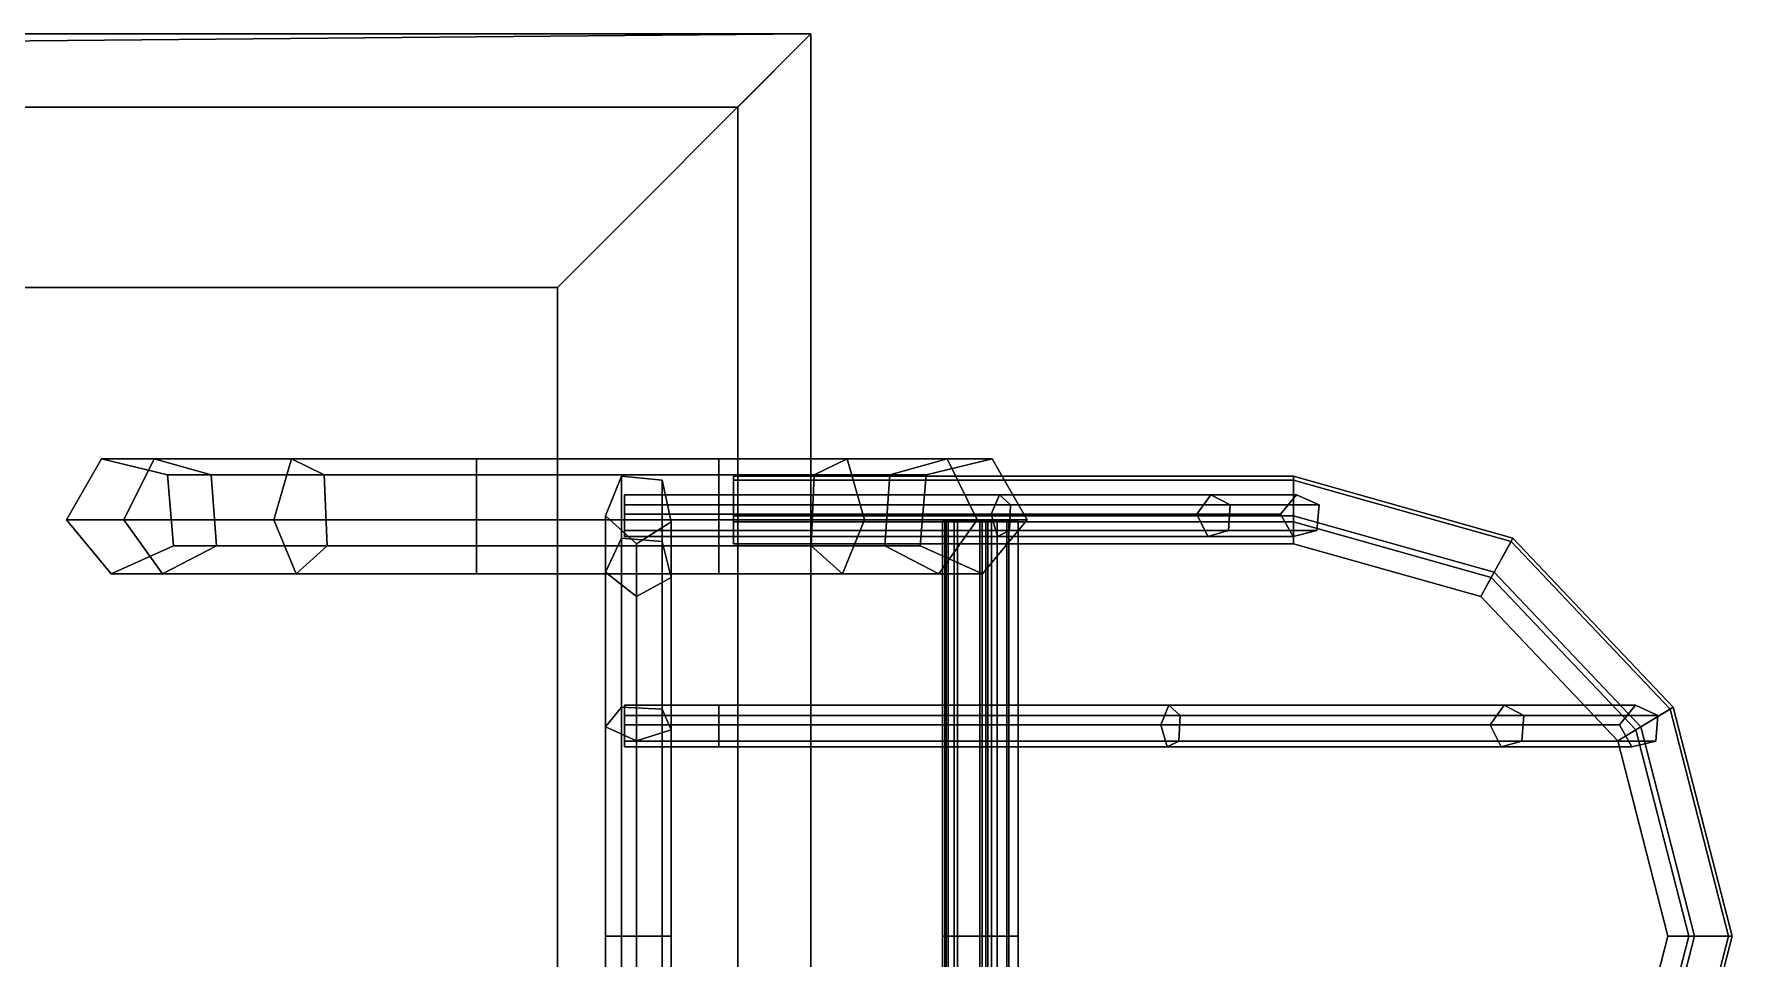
# Model space of a CAD drawing. Extents: x -9.3 to 15.5, y -7 to 5.4.
# Drawn here: x 13.627 to 15.513, y 4.055 to 5.081 of the extents above; entities that cross this region are included whole.
import ezdxf

# ---------------------------------------------------------------- set-up
doc = ezdxf.new("R2010")
doc.units = 0

msp = doc.modelspace()

# ---------------------------------------------------------------- linework, layer by layer
for points in [[(5.6088, 4.8, 5.5), (14.2088, 4.8, 5.5), (14.4902, 5.0814, 5.5), (5.4088, 5, 5.5)], [(14.4902, 5.0814, 5.5), (5.4088, 5.0814, 5.5), (5.4088, 5, 5.5)], [(5.4088, 5.0814, 5.2631), (14.4902, 5.0814, 5.2631), (14.4088, 5, 5.2631), (5.4088, 5, 5.2631)], [(14.4902, 5.0814, 5.5), (14.4902, 5.0814, 5.2631), (5.4088, 5.0814, 5.2631), (5.4088, 5.0814, 5.5)], [(14.2088, 4.8, 5.5), (14.2088, -3.8, 5.5), (14.4902, -4.0814, 5.5), (14.4902, 5.0814, 5.5)], [(14.4902, 5.0814, 5.2631), (14.4902, -4.0814, 5.2631), (14.4088, -4, 5.2631), (14.4088, 5, 5.2631)], [(14.4902, 5.0814, 5.2631), (14.4902, 5.0814, 5.5), (14.4902, -4.0814, 5.5), (14.4902, -4.0814, 5.2631)], [(5.4088, 5, 1.1), (14.4088, 5, 1.1), (14.4088, 5), (5.4088, 5)], [(14.4088, 5, 1.1), (5.4088, 5, 1.1), (5.4088, 5, 5.2631), (14.4088, 5, 5.2631)], [(14.4088, -4, 1.1), (14.4088, -4), (14.4088, 5), (14.4088, 5, 1.1)], [(14.4088, -4, 5.2631), (14.4088, -4, 1.1), (14.4088, 5, 1.1), (14.4088, 5, 5.2631)], [(14.2088, -3.8, 4.7), (14.2088, 4.8, 4.7), (5.6088, 4.8, 4.7), (5.6088, -3.8, 4.7)], [(14.2088, 4.8, 5.5), (5.6088, 4.8, 5.5), (5.6088, 4.8, 4.7), (14.2088, 4.8, 4.7)], [(14.2088, 4.8, 4.7), (14.2088, -3.8, 4.7), (14.2088, -3.8, 5.5), (14.2088, 4.8, 5.5)], [(13.7273, 4.5418, 6.5506), (13.7608, 4.6097, 6.5312), (13.7025, 4.6097, 6.3276), (13.6637, 4.5418, 6.3276)], [(13.6637, 4.5418, 6.3276), (13.7025, 4.6097, 6.3276), (13.7025, 4.6097, 4.6014), (13.6637, 4.5418, 4.6014)], [(13.7608, 4.6097, 6.5312), (13.8243, 4.5919, 6.4946), (13.7758, 4.5919, 6.3276), (13.7025, 4.6097, 6.3276)], [(13.7025, 4.6097, 6.3276), (13.7758, 4.5919, 6.3276), (13.7758, 4.5919, 4.6014), (13.7025, 4.6097, 4.6014)], [(13.8938, 4.5418, 6.712), (13.9132, 4.6097, 6.6784), (13.7608, 4.6097, 6.5312), (13.7273, 4.5418, 6.5506)], [(13.9132, 4.6097, 6.6784), (13.9498, 4.5919, 6.6149), (13.8243, 4.5919, 6.4946), (13.7608, 4.6097, 6.5312)], [(14.1187, 4.5418, 6.7685), (14.1187, 4.6097, 6.7297), (13.9132, 4.6097, 6.6784), (13.8938, 4.5418, 6.712)], [(14.1187, 4.6097, 6.7297), (14.1187, 4.5919, 6.6564), (13.9498, 4.5919, 6.6149), (13.9132, 4.6097, 6.6784)], [(14.388, 4.6097, 6.7297), (14.388, 4.5919, 6.6564), (14.1187, 4.5919, 6.6564), (14.1187, 4.6097, 6.7297)], [(14.388, 4.5418, 6.7685), (14.388, 4.6097, 6.7297), (14.1187, 4.6097, 6.7297), (14.1187, 4.5418, 6.7685)], [(14.5304, 4.6097, 6.7053), (14.4937, 4.5919, 6.6418), (14.388, 4.5919, 6.6564), (14.388, 4.6097, 6.7297)], [(14.5497, 4.5418, 6.7388), (14.5304, 4.6097, 6.7053), (14.388, 4.6097, 6.7297), (14.388, 4.5418, 6.7685)], [(14.6414, 4.6097, 6.6129), (14.5779, 4.5919, 6.5763), (14.4937, 4.5919, 6.6418), (14.5304, 4.6097, 6.7053)], [(14.6749, 4.5418, 6.6323), (14.6414, 4.6097, 6.6129), (14.5304, 4.6097, 6.7053), (14.5497, 4.5418, 6.7388)], [(14.6914, 4.6097, 6.4775), (14.6181, 4.5919, 6.4775), (14.5779, 4.5919, 6.5763), (14.6414, 4.6097, 6.6129)], [(14.6914, 4.6097, 5.4775), (14.6181, 4.5919, 5.4775), (14.6181, 4.5919, 6.4775), (14.6914, 4.6097, 6.4775)], [(14.6181, 4.5919, 3.7904), (14.6181, 4.5919, 4.633), (14.6914, 4.6097, 4.633), (14.6914, 4.6097, 3.7904)], [(14.6181, 4.5919, 4.633), (14.6181, 4.5919, 5.4756), (14.6914, 4.6097, 5.4756), (14.6914, 4.6097, 4.633)], [(14.6181, 4.5919, 0.7816), (14.6181, 4.5919, 2.9471), (14.6914, 4.6097, 2.9471), (14.6914, 4.6097, 0.7816)], [(14.6181, 4.5919, 2.9471), (14.6181, 4.5919, 3.7897), (14.6914, 4.6097, 3.7897), (14.6914, 4.6097, 2.9471)], [(14.7301, 4.5418, 6.4775), (14.6914, 4.6097, 6.4775), (14.6414, 4.6097, 6.6129), (14.6749, 4.5418, 6.6323)], [(14.7301, 4.5418, 5.4775), (14.6914, 4.6097, 5.4775), (14.6914, 4.6097, 6.4775), (14.7301, 4.5418, 6.4775)], [(14.7301, 4.5418, 4.633), (14.7301, 4.5418, 3.7904), (14.6914, 4.6097, 3.7904), (14.6914, 4.6097, 4.633)], [(14.6914, 4.6097, 4.633), (14.6914, 4.6097, 5.4756), (14.7301, 4.5418, 5.4756), (14.7301, 4.5418, 4.633)], [(14.7301, 4.5418, 2.9471), (14.7301, 4.5418, 0.7816), (14.6914, 4.6097, 0.7816), (14.6914, 4.6097, 2.9471)], [(14.6914, 4.6097, 2.9471), (14.6914, 4.6097, 3.7897), (14.7301, 4.5418, 3.7897), (14.7301, 4.5418, 2.9471)], [(13.8243, 4.5919, 6.4946), (13.83, 4.513, 6.4913), (13.7824, 4.513, 6.3276), (13.7758, 4.5919, 6.3276)], [(13.7758, 4.5919, 6.3276), (13.7824, 4.513, 6.3276), (13.7824, 4.513, 4.6014), (13.7758, 4.5919, 4.6014)], [(13.9498, 4.5919, 6.6149), (13.9531, 4.513, 6.6093), (13.83, 4.513, 6.4913), (13.8243, 4.5919, 6.4946)], [(14.1187, 4.5919, 6.6564), (14.1187, 4.513, 6.6499), (13.9531, 4.513, 6.6093), (13.9498, 4.5919, 6.6149)], [(14.388, 4.5919, 6.6564), (14.388, 4.513, 6.6499), (14.1187, 4.513, 6.6499), (14.1187, 4.5919, 6.6564)], [(14.2622, 4.5464, 5.4563), (14.2622, 4.5464, 7.06), (14.2798, 4.5902, 7.06), (14.2798, 4.5902, 5.4563)], [(14.2798, 4.5902, 7.06), (14.2622, 4.5464, 7.06), (14.2622, 4.4836, 7.2826), (14.2798, 4.5215, 7.3034)], [(14.2798, 4.5902, 5.4563), (14.2798, 4.5902, 7.06), (14.3248, 4.586, 7.06), (14.3248, 4.586, 5.4563)], [(14.3248, 4.586, 7.06), (14.2798, 4.5902, 7.06), (14.2798, 4.5215, 7.3034), (14.3248, 4.5179, 7.3014)], [(14.3248, 4.586, 5.4563), (14.3248, 4.586, 7.06), (14.335, 4.5397, 7.06), (14.335, 4.5397, 5.4563)], [(14.335, 4.5397, 7.06), (14.3248, 4.586, 7.06), (14.3248, 4.5179, 7.3014), (14.335, 4.4778, 7.2795)], [(14.4937, 4.5919, 6.6418), (14.4904, 4.513, 6.6361), (14.388, 4.513, 6.6499), (14.388, 4.5919, 6.6564)], [(14.4042, 4.5902, 4.5996), (15.0261, 4.5902, 4.5996), (15.0261, 4.586, 4.5547), (14.4042, 4.586, 4.5547)], [(14.4042, 4.5464, 4.6173), (15.0261, 4.5464, 4.6173), (15.0261, 4.5902, 4.5996), (14.4042, 4.5902, 4.5996)], [(14.4042, 4.5902, 2.9138), (15.0261, 4.5902, 2.9138), (15.0261, 4.586, 2.8688), (14.4042, 4.586, 2.8688)], [(14.4042, 4.5464, 2.9314), (15.0261, 4.5464, 2.9314), (15.0261, 4.5902, 2.9138), (14.4042, 4.5902, 2.9138)], [(14.4042, 4.586, 4.5547), (15.0261, 4.586, 4.5547), (15.0261, 4.5397, 4.5445), (14.4042, 4.5397, 4.5445)], [(14.4042, 4.586, 2.8688), (15.0261, 4.586, 2.8688), (15.0261, 4.5397, 2.8586), (14.4042, 4.5397, 2.8586)], [(14.5779, 4.5919, 6.5763), (14.5722, 4.513, 6.573), (14.4904, 4.513, 6.6361), (14.4937, 4.5919, 6.6418)], [(14.6181, 4.5919, 6.4775), (14.6115, 4.513, 6.4775), (14.5722, 4.513, 6.573), (14.5779, 4.5919, 6.5763)], [(14.6181, 4.5919, 5.4775), (14.6115, 4.513, 5.4775), (14.6115, 4.513, 6.4775), (14.6181, 4.5919, 6.4775)], [(14.6115, 4.513, 3.7904), (14.6115, 4.513, 4.633), (14.6181, 4.5919, 4.633), (14.6181, 4.5919, 3.7904)], [(14.6115, 4.513, 4.633), (14.6115, 4.513, 5.4756), (14.6181, 4.5919, 5.4756), (14.6181, 4.5919, 4.633)], [(14.6115, 4.513, 0.7816), (14.6115, 4.513, 2.9471), (14.6181, 4.5919, 2.9471), (14.6181, 4.5919, 0.7816)], [(14.6115, 4.513, 2.9471), (14.6115, 4.513, 3.7897), (14.6181, 4.5919, 3.7897), (14.6181, 4.5919, 2.9471)], [(15.0261, 4.586, 4.5547), (15.0261, 4.5902, 4.5996), (15.2695, 4.5215, 4.5996), (15.2675, 4.5179, 4.5547)], [(15.0261, 4.5902, 4.5996), (15.0261, 4.5464, 4.6173), (15.2487, 4.4836, 4.6173), (15.2695, 4.5215, 4.5996)], [(15.0261, 4.586, 2.8688), (15.0261, 4.5902, 2.9138), (15.2695, 4.5215, 2.9138), (15.2675, 4.5179, 2.8688)], [(15.0261, 4.5902, 2.9138), (15.0261, 4.5464, 2.9314), (15.2487, 4.4836, 2.9314), (15.2695, 4.5215, 2.9138)], [(15.0261, 4.5397, 4.5445), (15.0261, 4.586, 4.5547), (15.2675, 4.5179, 4.5547), (15.2456, 4.4778, 4.5445)], [(15.0261, 4.5397, 2.8586), (15.0261, 4.586, 2.8688), (15.2675, 4.5179, 2.8688), (15.2456, 4.4778, 2.8586)], [(14.388, 4.5696, 7.0677), (14.388, 4.548, 7.0499), (14.2832, 4.548, 7.0499), (14.2832, 4.5696, 7.0677)], [(14.388, 4.5584, 7.0928), (14.388, 4.5696, 7.0677), (14.2832, 4.5696, 7.0677), (14.2832, 4.5584, 7.0928)], [(14.6994, 4.5696, 6.998), (14.6904, 4.548, 6.9825), (14.388, 4.548, 7.0499), (14.388, 4.5696, 7.0677)], [(14.7119, 4.5584, 7.0197), (14.6994, 4.5696, 6.998), (14.388, 4.5696, 7.0677), (14.388, 4.5584, 7.0928)], [(14.9341, 4.5696, 6.7819), (14.9186, 4.548, 6.773), (14.6904, 4.548, 6.9825), (14.6994, 4.5696, 6.998)], [(14.9558, 4.5584, 6.7945), (14.9341, 4.5696, 6.7819), (14.6994, 4.5696, 6.998), (14.7119, 4.5584, 7.0197)], [(15.0294, 4.5696, 6.4775), (15.0115, 4.548, 6.4775), (14.9186, 4.548, 6.773), (14.9341, 4.5696, 6.7819)], [(15.0544, 4.5584, 6.4775), (15.0294, 4.5696, 6.4775), (14.9341, 4.5696, 6.7819), (14.9558, 4.5584, 6.7945)], [(15.0294, 4.5696, 5.4775), (15.0115, 4.548, 5.4775), (15.0115, 4.548, 6.4775), (15.0294, 4.5696, 6.4775)], [(15.0115, 4.548, 3.7904), (15.0115, 4.548, 4.633), (15.0294, 4.5696, 4.633), (15.0294, 4.5696, 3.7904)], [(15.0115, 4.548, 4.633), (15.0115, 4.548, 5.4756), (15.0294, 4.5696, 5.4756), (15.0294, 4.5696, 4.633)], [(15.0115, 4.548, 2.9065), (15.0115, 4.548, 3.7897), (15.0294, 4.5696, 3.7897), (15.0294, 4.5696, 2.9065)], [(15.0544, 4.5584, 5.4775), (15.0294, 4.5696, 5.4775), (15.0294, 4.5696, 6.4775), (15.0544, 4.5584, 6.4775)], [(15.0294, 4.5696, 3.7904), (15.0294, 4.5696, 4.633), (15.0544, 4.5584, 4.633), (15.0544, 4.5584, 3.7904)], [(15.0294, 4.5696, 4.633), (15.0294, 4.5696, 5.4756), (15.0544, 4.5584, 5.4756), (15.0544, 4.5584, 4.633)], [(15.0294, 4.5696, 2.9065), (15.0294, 4.5696, 3.7897), (15.0544, 4.5584, 3.7897), (15.0544, 4.5584, 2.9065)], [(14.2963, 4.5152, 5.4563), (14.2963, 4.5152, 7.06), (14.2622, 4.5464, 7.06), (14.2622, 4.5464, 5.4563)], [(14.2622, 4.5464, 7.06), (14.2963, 4.5152, 7.06), (14.2963, 4.4566, 7.2678), (14.2622, 4.4836, 7.2826)], [(14.388, 4.5299, 7.0904), (14.388, 4.5584, 7.0928), (14.2832, 4.5584, 7.0928), (14.2832, 4.5299, 7.0904)], [(14.388, 4.548, 7.0499), (14.388, 4.5234, 7.0639), (14.2832, 4.5234, 7.0639), (14.2832, 4.548, 7.0499)], [(14.7107, 4.5299, 7.0176), (14.7119, 4.5584, 7.0197), (14.388, 4.5584, 7.0928), (14.388, 4.5299, 7.0904)], [(14.6904, 4.548, 6.9825), (14.6974, 4.5234, 6.9947), (14.388, 4.5234, 7.0639), (14.388, 4.548, 7.0499)], [(14.4042, 4.5152, 4.5832), (15.0261, 4.5152, 4.5832), (15.0261, 4.5464, 4.6173), (14.4042, 4.5464, 4.6173)], [(14.4042, 4.5152, 2.8973), (15.0261, 4.5152, 2.8973), (15.0261, 4.5464, 2.9314), (14.4042, 4.5464, 2.9314)], [(14.9186, 4.548, 6.773), (14.9308, 4.5234, 6.78), (14.6974, 4.5234, 6.9947), (14.6904, 4.548, 6.9825)], [(14.9537, 4.5299, 6.7933), (14.9558, 4.5584, 6.7945), (14.7119, 4.5584, 7.0197), (14.7107, 4.5299, 7.0176)], [(15.0115, 4.548, 6.4775), (15.0255, 4.5234, 6.4775), (14.9308, 4.5234, 6.78), (14.9186, 4.548, 6.773)], [(15.052, 4.5299, 6.4775), (15.0544, 4.5584, 6.4775), (14.9558, 4.5584, 6.7945), (14.9537, 4.5299, 6.7933)], [(15.0115, 4.548, 5.4775), (15.0255, 4.5234, 5.4775), (15.0255, 4.5234, 6.4775), (15.0115, 4.548, 6.4775)], [(15.0255, 4.5234, 3.7904), (15.0255, 4.5234, 4.633), (15.0115, 4.548, 4.633), (15.0115, 4.548, 3.7904)], [(15.0255, 4.5234, 4.633), (15.0255, 4.5234, 5.4756), (15.0115, 4.548, 5.4756), (15.0115, 4.548, 4.633)], [(15.0255, 4.5234, 2.9065), (15.0255, 4.5234, 3.7897), (15.0115, 4.548, 3.7897), (15.0115, 4.548, 2.9065)], [(15.0261, 4.5464, 4.6173), (15.0261, 4.5152, 4.5832), (15.2339, 4.4566, 4.5832), (15.2487, 4.4836, 4.6173)], [(15.0261, 4.5464, 2.9314), (15.0261, 4.5152, 2.8973), (15.2339, 4.4566, 2.8973), (15.2487, 4.4836, 2.9314)], [(15.052, 4.5299, 5.4775), (15.0544, 4.5584, 5.4775), (15.0544, 4.5584, 6.4775), (15.052, 4.5299, 6.4775)], [(15.0544, 4.5584, 3.7904), (15.0544, 4.5584, 4.633), (15.052, 4.5299, 4.633), (15.052, 4.5299, 3.7904)], [(15.0544, 4.5584, 4.633), (15.0544, 4.5584, 5.4756), (15.052, 4.5299, 5.4756), (15.052, 4.5299, 4.633)], [(15.0544, 4.5584, 2.9065), (15.0544, 4.5584, 3.7897), (15.052, 4.5299, 3.7897), (15.052, 4.5299, 2.9065)], [(13.77, 4.482, 6.5259), (13.7273, 4.5418, 6.5506), (13.6637, 4.5418, 6.3276), (13.7131, 4.482, 6.3276)], [(13.7131, 4.482, 6.3276), (13.6637, 4.5418, 6.3276), (13.6637, 4.5418, 4.6014), (13.7131, 4.482, 4.6014)], [(13.9185, 4.482, 6.6692), (13.8938, 4.5418, 6.712), (13.7273, 4.5418, 6.5506), (13.77, 4.482, 6.5259)], [(14.1187, 4.482, 6.7191), (14.1187, 4.5418, 6.7685), (13.8938, 4.5418, 6.712), (13.9185, 4.482, 6.6692)], [(14.388, 4.482, 6.7191), (14.388, 4.5418, 6.7685), (14.1187, 4.5418, 6.7685), (14.1187, 4.482, 6.7191)], [(14.388, 4.5234, 7.0639), (14.388, 4.5299, 7.0904), (14.2832, 4.5299, 7.0904), (14.2832, 4.5234, 7.0639)], [(14.335, 4.5397, 5.4563), (14.335, 4.5397, 7.06), (14.2963, 4.5152, 7.06), (14.2963, 4.5152, 5.4563)], [(14.2963, 4.5152, 7.06), (14.335, 4.5397, 7.06), (14.335, 4.4778, 7.2795), (14.2963, 4.4566, 7.2678)], [(14.5251, 4.482, 6.6961), (14.5497, 4.5418, 6.7388), (14.388, 4.5418, 6.7685), (14.388, 4.482, 6.7191)], [(14.6974, 4.5234, 6.9947), (14.7107, 4.5299, 7.0176), (14.388, 4.5299, 7.0904), (14.388, 4.5234, 7.0639)], [(14.4042, 4.5397, 4.5445), (15.0261, 4.5397, 4.5445), (15.0261, 4.5152, 4.5832), (14.4042, 4.5152, 4.5832)], [(14.4042, 4.5397, 2.8586), (15.0261, 4.5397, 2.8586), (15.0261, 4.5152, 2.8973), (14.4042, 4.5152, 2.8973)], [(14.6322, 4.482, 6.6076), (14.6749, 4.5418, 6.6323), (14.5497, 4.5418, 6.7388), (14.5251, 4.482, 6.6961)], [(14.6808, 4.482, 6.4775), (14.7301, 4.5418, 6.4775), (14.6749, 4.5418, 6.6323), (14.6322, 4.482, 6.6076)], [(14.6363, 4.0797, 3.9762), (14.6363, 4.5404, 3.9762), (14.6402, 4.5404, 3.9312), (14.6402, 4.0797, 3.9312)], [(14.6778, 4.0797, 3.9938), (14.6778, 4.5404, 3.9938), (14.6363, 4.5404, 3.9762), (14.6363, 4.0797, 3.9762)], [(14.6363, 4.0797, 4.3581), (14.6363, 4.5404, 4.3581), (14.6402, 4.5404, 4.3132), (14.6402, 4.0797, 4.3132)], [(14.6778, 4.0797, 4.3758), (14.6778, 4.5404, 4.3758), (14.6363, 4.5404, 4.3581), (14.6363, 4.0797, 4.3581)], [(14.6363, 4.0797, 4.8188), (14.6363, 4.5404, 4.8188), (14.6402, 4.5404, 4.7738), (14.6402, 4.0797, 4.7738)], [(14.6778, 4.0797, 4.8364), (14.6778, 4.5404, 4.8364), (14.6363, 4.5404, 4.8188), (14.6363, 4.0797, 4.8188)], [(14.6363, 4.0797, 5.2007), (14.6363, 4.5404, 5.2007), (14.6402, 4.5404, 5.1558), (14.6402, 4.0797, 5.1558)], [(14.6778, 4.0797, 5.2184), (14.6778, 4.5404, 5.2184), (14.6363, 4.5404, 5.2007), (14.6363, 4.0797, 5.2007)], [(14.6388, 4.0797, 2.2903), (14.6388, 4.5404, 2.2903), (14.6427, 4.5404, 2.2453), (14.6427, 4.0797, 2.2453)], [(14.6803, 4.0797, 2.3079), (14.6803, 4.5404, 2.3079), (14.6388, 4.5404, 2.2903), (14.6388, 4.0797, 2.2903)], [(14.6388, 4.0797, 2.6722), (14.6388, 4.5404, 2.6722), (14.6427, 4.5404, 2.6273), (14.6427, 4.0797, 2.6273)], [(14.6803, 4.0797, 2.6899), (14.6803, 4.5404, 2.6899), (14.6388, 4.5404, 2.6722), (14.6388, 4.0797, 2.6722)], [(14.6388, 4.0797, 3.1329), (14.6388, 4.5404, 3.1329), (14.6427, 4.5404, 3.0879), (14.6427, 4.0797, 3.0879)], [(14.6803, 4.0797, 3.1505), (14.6803, 4.5404, 3.1505), (14.6388, 4.5404, 3.1329), (14.6388, 4.0797, 3.1329)], [(14.6388, 4.0797, 1.9412), (14.6388, 4.5404, 1.9412), (14.6427, 4.5404, 1.8962), (14.6427, 4.0797, 1.8962)], [(14.6803, 4.0797, 1.9589), (14.6803, 4.5404, 1.9589), (14.6388, 4.5404, 1.9412), (14.6388, 4.0797, 1.9412)], [(14.6402, 4.0797, 3.9312), (14.6402, 4.5404, 3.9312), (14.6842, 4.5404, 3.9211), (14.6842, 4.0797, 3.9211)], [(14.6402, 4.0797, 4.3132), (14.6402, 4.5404, 4.3132), (14.6842, 4.5404, 4.303), (14.6842, 4.0797, 4.303)], [(14.6402, 4.0797, 4.7738), (14.6402, 4.5404, 4.7738), (14.6842, 4.5404, 4.7637), (14.6842, 4.0797, 4.7637)], [(14.6402, 4.0797, 5.1558), (14.6402, 4.5404, 5.1558), (14.6842, 4.5404, 5.1456), (14.6842, 4.0797, 5.1456)], [(14.6427, 4.0797, 2.2453), (14.6427, 4.5404, 2.2453), (14.6867, 4.5404, 2.2352), (14.6867, 4.0797, 2.2352)], [(14.6427, 4.0797, 2.6273), (14.6427, 4.5404, 2.6273), (14.6867, 4.5404, 2.6171), (14.6867, 4.0797, 2.6171)], [(14.6427, 4.0797, 3.0879), (14.6427, 4.5404, 3.0879), (14.6867, 4.5404, 3.0778), (14.6867, 4.0797, 3.0778)], [(14.6427, 4.0797, 1.8962), (14.6427, 4.5404, 1.8962), (14.6867, 4.5404, 1.8861), (14.6867, 4.0797, 1.8861)], [(14.6491, 4.0797, 3.5149), (14.6491, 4.5404, 3.5149), (14.653, 4.5404, 3.4699), (14.653, 4.0797, 3.4699)], [(14.6906, 4.0797, 3.5325), (14.6906, 4.5404, 3.5325), (14.6491, 4.5404, 3.5149), (14.6491, 4.0797, 3.5149)], [(14.653, 4.0797, 3.4699), (14.653, 4.5404, 3.4699), (14.697, 4.5404, 3.4597), (14.697, 4.0797, 3.4597)], [(14.7075, 4.0797, 3.9597), (14.7075, 4.5404, 3.9597), (14.6778, 4.5404, 3.9938), (14.6778, 4.0797, 3.9938)], [(14.7075, 4.0797, 4.3417), (14.7075, 4.5404, 4.3417), (14.6778, 4.5404, 4.3758), (14.6778, 4.0797, 4.3758)], [(14.7075, 4.0797, 4.8024), (14.7075, 4.5404, 4.8024), (14.6778, 4.5404, 4.8364), (14.6778, 4.0797, 4.8364)], [(14.7075, 4.0797, 5.1843), (14.7075, 4.5404, 5.1843), (14.6778, 4.5404, 5.2184), (14.6778, 4.0797, 5.2184)], [(14.7099, 4.0797, 2.2739), (14.7099, 4.5404, 2.2739), (14.6803, 4.5404, 2.3079), (14.6803, 4.0797, 2.3079)], [(14.7099, 4.0797, 2.6558), (14.7099, 4.5404, 2.6558), (14.6803, 4.5404, 2.6899), (14.6803, 4.0797, 2.6899)], [(14.7099, 4.0797, 3.1165), (14.7099, 4.5404, 3.1165), (14.6803, 4.5404, 3.1505), (14.6803, 4.0797, 3.1505)], [(14.7099, 4.0797, 1.9248), (14.7099, 4.5404, 1.9248), (14.6803, 4.5404, 1.9589), (14.6803, 4.0797, 1.9589)], [(14.6808, 4.482, 5.4775), (14.7301, 4.5418, 5.4775), (14.7301, 4.5418, 6.4775), (14.6808, 4.482, 6.4775)], [(14.7301, 4.5418, 3.7904), (14.7301, 4.5418, 4.633), (14.6808, 4.482, 4.633), (14.6808, 4.482, 3.7904)], [(14.7301, 4.5418, 4.633), (14.7301, 4.5418, 5.4756), (14.6808, 4.482, 5.4756), (14.6808, 4.482, 4.633)], [(14.7301, 4.5418, 0.7816), (14.7301, 4.5418, 2.9471), (14.6808, 4.482, 2.9471), (14.6808, 4.482, 0.7816)], [(14.7301, 4.5418, 2.9471), (14.7301, 4.5418, 3.7897), (14.6808, 4.482, 3.7897), (14.6808, 4.482, 2.9471)], [(14.6842, 4.0797, 3.9211), (14.6842, 4.5404, 3.9211), (14.7075, 4.5404, 3.9597), (14.7075, 4.0797, 3.9597)], [(14.6842, 4.0797, 4.303), (14.6842, 4.5404, 4.303), (14.7075, 4.5404, 4.3417), (14.7075, 4.0797, 4.3417)], [(14.6842, 4.0797, 4.7637), (14.6842, 4.5404, 4.7637), (14.7075, 4.5404, 4.8024), (14.7075, 4.0797, 4.8024)], [(14.6842, 4.0797, 5.1456), (14.6842, 4.5404, 5.1456), (14.7075, 4.5404, 5.1843), (14.7075, 4.0797, 5.1843)], [(14.6867, 4.0797, 2.2352), (14.6867, 4.5404, 2.2352), (14.7099, 4.5404, 2.2739), (14.7099, 4.0797, 2.2739)], [(14.6867, 4.0797, 2.6171), (14.6867, 4.5404, 2.6171), (14.7099, 4.5404, 2.6558), (14.7099, 4.0797, 2.6558)], [(14.6867, 4.0797, 3.0778), (14.6867, 4.5404, 3.0778), (14.7099, 4.5404, 3.1165), (14.7099, 4.0797, 3.1165)], [(14.6867, 4.0797, 1.8861), (14.6867, 4.5404, 1.8861), (14.7099, 4.5404, 1.9248), (14.7099, 4.0797, 1.9248)], [(14.7202, 4.0797, 3.4984), (14.7202, 4.5404, 3.4984), (14.6906, 4.5404, 3.5325), (14.6906, 4.0797, 3.5325)], [(14.697, 4.0797, 3.4597), (14.697, 4.5404, 3.4597), (14.7202, 4.5404, 3.4984), (14.7202, 4.0797, 3.4984)], [(14.9308, 4.5234, 6.78), (14.9537, 4.5299, 6.7933), (14.7107, 4.5299, 7.0176), (14.6974, 4.5234, 6.9947)], [(15.0255, 4.5234, 6.4775), (15.052, 4.5299, 6.4775), (14.9537, 4.5299, 6.7933), (14.9308, 4.5234, 6.78)], [(15.0255, 4.5234, 5.4775), (15.052, 4.5299, 5.4775), (15.052, 4.5299, 6.4775), (15.0255, 4.5234, 6.4775)], [(15.052, 4.5299, 3.7904), (15.052, 4.5299, 4.633), (15.0255, 4.5234, 4.633), (15.0255, 4.5234, 3.7904)], [(15.052, 4.5299, 4.633), (15.052, 4.5299, 5.4756), (15.0255, 4.5234, 5.4756), (15.0255, 4.5234, 4.633)], [(15.052, 4.5299, 2.9065), (15.052, 4.5299, 3.7897), (15.0255, 4.5234, 3.7897), (15.0255, 4.5234, 2.9065)], [(15.0261, 4.5152, 4.5832), (15.0261, 4.5397, 4.5445), (15.2456, 4.4778, 4.5445), (15.2339, 4.4566, 4.5832)], [(15.0261, 4.5152, 2.8973), (15.0261, 4.5397, 2.8586), (15.2456, 4.4778, 2.8586), (15.2339, 4.4566, 2.8973)], [(13.83, 4.513, 6.4913), (13.77, 4.482, 6.5259), (13.7131, 4.482, 6.3276), (13.7824, 4.513, 6.3276)], [(13.7824, 4.513, 6.3276), (13.7131, 4.482, 6.3276), (13.7131, 4.482, 4.6014), (13.7824, 4.513, 4.6014)], [(13.9531, 4.513, 6.6093), (13.9185, 4.482, 6.6692), (13.77, 4.482, 6.5259), (13.83, 4.513, 6.4913)], [(14.1187, 4.513, 6.6499), (14.1187, 4.482, 6.7191), (13.9185, 4.482, 6.6692), (13.9531, 4.513, 6.6093)], [(14.388, 4.513, 6.6499), (14.388, 4.482, 6.7191), (14.1187, 4.482, 6.7191), (14.1187, 4.513, 6.6499)], [(14.2798, 4.5215, 7.3034), (14.2622, 4.4836, 7.2826), (14.2622, 4.312, 7.4456), (14.2798, 4.3339, 7.4816)], [(14.3248, 4.5179, 7.3014), (14.2798, 4.5215, 7.3034), (14.2798, 4.3339, 7.4816), (14.3248, 4.3318, 7.4782)], [(14.335, 4.4778, 7.2795), (14.3248, 4.5179, 7.3014), (14.3248, 4.3318, 7.4782), (14.335, 4.3086, 7.4401)], [(14.4904, 4.513, 6.6361), (14.5251, 4.482, 6.6961), (14.388, 4.482, 6.7191), (14.388, 4.513, 6.6499)], [(14.5722, 4.513, 6.573), (14.6322, 4.482, 6.6076), (14.5251, 4.482, 6.6961), (14.4904, 4.513, 6.6361)], [(14.6115, 4.513, 6.4775), (14.6808, 4.482, 6.4775), (14.6322, 4.482, 6.6076), (14.5722, 4.513, 6.573)], [(14.6115, 4.513, 5.4775), (14.6808, 4.482, 5.4775), (14.6808, 4.482, 6.4775), (14.6115, 4.513, 6.4775)], [(14.6808, 4.482, 3.7904), (14.6808, 4.482, 4.633), (14.6115, 4.513, 4.633), (14.6115, 4.513, 3.7904)], [(14.6808, 4.482, 4.633), (14.6808, 4.482, 5.4756), (14.6115, 4.513, 5.4756), (14.6115, 4.513, 4.633)], [(14.6808, 4.482, 0.7816), (14.6808, 4.482, 2.9471), (14.6115, 4.513, 2.9471), (14.6115, 4.513, 0.7816)], [(14.6808, 4.482, 2.9471), (14.6808, 4.482, 3.7897), (14.6115, 4.513, 3.7897), (14.6115, 4.513, 2.9471)], [(15.2456, 4.4778, 4.5445), (15.2675, 4.5179, 4.5547), (15.4443, 4.3318, 4.5547), (15.4062, 4.3086, 4.5445)], [(15.2456, 4.4778, 2.8586), (15.2675, 4.5179, 2.8688), (15.4443, 4.3318, 2.8688), (15.4062, 4.3086, 2.8586)], [(15.2695, 4.5215, 4.5996), (15.2487, 4.4836, 4.6173), (15.4117, 4.312, 4.6173), (15.4477, 4.3339, 4.5996)], [(15.2695, 4.5215, 2.9138), (15.2487, 4.4836, 2.9314), (15.4117, 4.312, 2.9314), (15.4477, 4.3339, 2.9138)], [(15.2675, 4.5179, 4.5547), (15.2695, 4.5215, 4.5996), (15.4477, 4.3339, 4.5996), (15.4443, 4.3318, 4.5547)], [(15.2675, 4.5179, 2.8688), (15.2695, 4.5215, 2.9138), (15.4477, 4.3339, 2.9138), (15.4443, 4.3318, 2.8688)], [(14.2622, 4.4836, 7.2826), (14.2963, 4.4566, 7.2678), (14.2963, 4.2964, 7.42), (14.2622, 4.312, 7.4456)], [(14.2963, 4.4566, 7.2678), (14.335, 4.4778, 7.2795), (14.335, 4.3086, 7.4401), (14.2963, 4.2964, 7.42)], [(15.2487, 4.4836, 4.6173), (15.2339, 4.4566, 4.5832), (15.3861, 4.2964, 4.5832), (15.4117, 4.312, 4.6173)], [(15.2487, 4.4836, 2.9314), (15.2339, 4.4566, 2.8973), (15.3861, 4.2964, 2.8973), (15.4117, 4.312, 2.9314)], [(15.2339, 4.4566, 4.5832), (15.2456, 4.4778, 4.5445), (15.4062, 4.3086, 4.5445), (15.3861, 4.2964, 4.5832)], [(15.2339, 4.4566, 2.8973), (15.2456, 4.4778, 2.8586), (15.4062, 4.3086, 2.8586), (15.3861, 4.2964, 2.8973)], [(14.2798, 4.3339, 7.4816), (14.2622, 4.312, 7.4456), (14.2622, 4.0797, 7.5053), (14.2798, 4.0797, 7.5468)], [(14.3248, 4.3318, 7.4782), (14.2798, 4.3339, 7.4816), (14.2798, 4.0797, 7.5468), (14.3248, 4.0797, 7.5429)], [(14.388, 4.3359, 7.444), (14.388, 4.3142, 7.4262), (14.2832, 4.3142, 7.4262), (14.2832, 4.3359, 7.444)], [(14.388, 4.3247, 7.4691), (14.388, 4.3359, 7.444), (14.2832, 4.3359, 7.444), (14.2832, 4.3247, 7.4691)], [(14.388, 4.2961, 7.4667), (14.388, 4.3247, 7.4691), (14.2832, 4.3247, 7.4691), (14.2832, 4.2961, 7.4667)], [(14.335, 4.3086, 7.4401), (14.3248, 4.3318, 7.4782), (14.3248, 4.0797, 7.5429), (14.335, 4.0797, 7.4989)], [(14.8875, 4.3359, 7.3239), (14.8786, 4.3142, 7.3084), (14.388, 4.3142, 7.4262), (14.388, 4.3359, 7.444)], [(14.9, 4.3247, 7.3456), (14.8875, 4.3359, 7.3239), (14.388, 4.3359, 7.444), (14.388, 4.3247, 7.4691)], [(14.8988, 4.2961, 7.3435), (14.9, 4.3247, 7.3456), (14.388, 4.3247, 7.4691), (14.388, 4.2961, 7.4667)], [(15.26, 4.3359, 6.9701), (15.2445, 4.3142, 6.9612), (14.8786, 4.3142, 7.3084), (14.8875, 4.3359, 7.3239)], [(15.2817, 4.3247, 6.9826), (15.26, 4.3359, 6.9701), (14.8875, 4.3359, 7.3239), (14.9, 4.3247, 7.3456)], [(15.2796, 4.2961, 6.9814), (15.2817, 4.3247, 6.9826), (14.9, 4.3247, 7.3456), (14.8988, 4.2961, 7.3435)], [(15.4057, 4.3359, 6.4775), (15.3878, 4.3142, 6.4775), (15.2445, 4.3142, 6.9612), (15.26, 4.3359, 6.9701)], [(15.4307, 4.3247, 6.4775), (15.4057, 4.3359, 6.4775), (15.26, 4.3359, 6.9701), (15.2817, 4.3247, 6.9826)], [(15.4283, 4.2961, 6.4775), (15.4307, 4.3247, 6.4775), (15.2817, 4.3247, 6.9826), (15.2796, 4.2961, 6.9814)], [(15.4057, 4.3359, 5.4775), (15.3878, 4.3142, 5.4775), (15.3878, 4.3142, 6.4775), (15.4057, 4.3359, 6.4775)], [(15.3878, 4.3142, 3.7904), (15.3878, 4.3142, 4.633), (15.4057, 4.3359, 4.633), (15.4057, 4.3359, 3.7904)], [(15.3878, 4.3142, 4.633), (15.3878, 4.3142, 5.4756), (15.4057, 4.3359, 5.4756), (15.4057, 4.3359, 4.633)], [(15.3878, 4.3142, 2.9065), (15.3878, 4.3142, 3.7897), (15.4057, 4.3359, 3.7897), (15.4057, 4.3359, 2.9065)], [(15.4307, 4.3247, 5.4775), (15.4057, 4.3359, 5.4775), (15.4057, 4.3359, 6.4775), (15.4307, 4.3247, 6.4775)], [(15.4057, 4.3359, 3.7904), (15.4057, 4.3359, 4.633), (15.4307, 4.3247, 4.633), (15.4307, 4.3247, 3.7904)], [(15.4057, 4.3359, 4.633), (15.4057, 4.3359, 5.4756), (15.4307, 4.3247, 5.4756), (15.4307, 4.3247, 4.633)], [(15.4057, 4.3359, 2.9065), (15.4057, 4.3359, 3.7897), (15.4307, 4.3247, 3.7897), (15.4307, 4.3247, 2.9065)], [(15.4062, 4.3086, 4.5445), (15.4443, 4.3318, 4.5547), (15.509, 4.0797, 4.5547), (15.465, 4.0797, 4.5445)], [(15.4062, 4.3086, 2.8586), (15.4443, 4.3318, 2.8688), (15.509, 4.0797, 2.8688), (15.465, 4.0797, 2.8586)], [(15.4477, 4.3339, 4.5996), (15.4117, 4.312, 4.6173), (15.4714, 4.0797, 4.6173), (15.5129, 4.0797, 4.5996)], [(15.4477, 4.3339, 2.9138), (15.4117, 4.312, 2.9314), (15.4714, 4.0797, 2.9314), (15.5129, 4.0797, 2.9138)], [(15.4283, 4.2961, 5.4775), (15.4307, 4.3247, 5.4775), (15.4307, 4.3247, 6.4775), (15.4283, 4.2961, 6.4775)], [(15.4307, 4.3247, 3.7904), (15.4307, 4.3247, 4.633), (15.4283, 4.2961, 4.633), (15.4283, 4.2961, 3.7904)], [(15.4307, 4.3247, 4.633), (15.4307, 4.3247, 5.4756), (15.4283, 4.2961, 5.4756), (15.4283, 4.2961, 4.633)], [(15.4307, 4.3247, 2.9065), (15.4307, 4.3247, 3.7897), (15.4283, 4.2961, 3.7897), (15.4283, 4.2961, 2.9065)], [(15.4443, 4.3318, 4.5547), (15.4477, 4.3339, 4.5996), (15.5129, 4.0797, 4.5996), (15.509, 4.0797, 4.5547)], [(15.4443, 4.3318, 2.8688), (15.4477, 4.3339, 2.9138), (15.5129, 4.0797, 2.9138), (15.509, 4.0797, 2.8688)], [(14.2622, 4.312, 7.4456), (14.2963, 4.2964, 7.42), (14.2963, 4.0797, 7.4756), (14.2622, 4.0797, 7.5053)], [(14.388, 4.3142, 7.4262), (14.388, 4.2897, 7.4402), (14.2832, 4.2897, 7.4402), (14.2832, 4.3142, 7.4262)], [(14.2963, 4.2964, 7.42), (14.335, 4.3086, 7.4401), (14.335, 4.0797, 7.4989), (14.2963, 4.0797, 7.4756)], [(14.8786, 4.3142, 7.3084), (14.8856, 4.2897, 7.3205), (14.388, 4.2897, 7.4402), (14.388, 4.3142, 7.4262)], [(15.2445, 4.3142, 6.9612), (15.2567, 4.2897, 6.9682), (14.8856, 4.2897, 7.3205), (14.8786, 4.3142, 7.3084)], [(15.3878, 4.3142, 6.4775), (15.4018, 4.2897, 6.4775), (15.2567, 4.2897, 6.9682), (15.2445, 4.3142, 6.9612)], [(15.4117, 4.312, 4.6173), (15.3861, 4.2964, 4.5832), (15.4417, 4.0797, 4.5832), (15.4714, 4.0797, 4.6173)], [(15.4117, 4.312, 2.9314), (15.3861, 4.2964, 2.8973), (15.4417, 4.0797, 2.8973), (15.4714, 4.0797, 2.9314)], [(15.3861, 4.2964, 4.5832), (15.4062, 4.3086, 4.5445), (15.465, 4.0797, 4.5445), (15.4417, 4.0797, 4.5832)], [(15.3861, 4.2964, 2.8973), (15.4062, 4.3086, 2.8586), (15.465, 4.0797, 2.8586), (15.4417, 4.0797, 2.8973)], [(15.3878, 4.3142, 5.4775), (15.4018, 4.2897, 5.4775), (15.4018, 4.2897, 6.4775), (15.3878, 4.3142, 6.4775)], [(15.4018, 4.2897, 3.7904), (15.4018, 4.2897, 4.633), (15.3878, 4.3142, 4.633), (15.3878, 4.3142, 3.7904)], [(15.4018, 4.2897, 4.633), (15.4018, 4.2897, 5.4756), (15.3878, 4.3142, 5.4756), (15.3878, 4.3142, 4.633)], [(15.4018, 4.2897, 2.9065), (15.4018, 4.2897, 3.7897), (15.3878, 4.3142, 3.7897), (15.3878, 4.3142, 2.9065)], [(14.388, 4.2897, 7.4402), (14.388, 4.2961, 7.4667), (14.2832, 4.2961, 7.4667), (14.2832, 4.2897, 7.4402)], [(14.8856, 4.2897, 7.3205), (14.8988, 4.2961, 7.3435), (14.388, 4.2961, 7.4667), (14.388, 4.2897, 7.4402)], [(15.2567, 4.2897, 6.9682), (15.2796, 4.2961, 6.9814), (14.8988, 4.2961, 7.3435), (14.8856, 4.2897, 7.3205)], [(15.4018, 4.2897, 6.4775), (15.4283, 4.2961, 6.4775), (15.2796, 4.2961, 6.9814), (15.2567, 4.2897, 6.9682)], [(15.4018, 4.2897, 5.4775), (15.4283, 4.2961, 5.4775), (15.4283, 4.2961, 6.4775), (15.4018, 4.2897, 6.4775)], [(15.4283, 4.2961, 3.7904), (15.4283, 4.2961, 4.633), (15.4018, 4.2897, 4.633), (15.4018, 4.2897, 3.7904)], [(15.4283, 4.2961, 4.633), (15.4283, 4.2961, 5.4756), (15.4018, 4.2897, 5.4756), (15.4018, 4.2897, 4.633)], [(15.4283, 4.2961, 2.9065), (15.4283, 4.2961, 3.7897), (15.4018, 4.2897, 3.7897), (15.4018, 4.2897, 2.9065)], [(14.2622, 3.8474, 7.4456), (14.2622, 4.0797, 7.5053), (14.2963, 4.0797, 7.4756), (14.2963, 3.863, 7.42)], [(14.2798, 3.8255, 7.4816), (14.2798, 4.0797, 7.5468), (14.2622, 4.0797, 7.5053), (14.2622, 3.8474, 7.4456)], [(14.3248, 3.8276, 7.4782), (14.3248, 4.0797, 7.5429), (14.2798, 4.0797, 7.5468), (14.2798, 3.8255, 7.4816)], [(14.2963, 3.863, 7.42), (14.2963, 4.0797, 7.4756), (14.335, 4.0797, 7.4989), (14.335, 3.8507, 7.4401)], [(14.335, 3.8507, 7.4401), (14.335, 4.0797, 7.4989), (14.3248, 4.0797, 7.5429), (14.3248, 3.8276, 7.4782)], [(14.6363, 4.0797, 3.9762), (14.6402, 4.0797, 3.9312), (14.6402, 3.619, 3.9312), (14.6363, 3.619, 3.9762)], [(14.6778, 4.0797, 3.9938), (14.6363, 4.0797, 3.9762), (14.6363, 3.619, 3.9762), (14.6778, 3.619, 3.9938)], [(14.6363, 4.0797, 4.3581), (14.6402, 4.0797, 4.3132), (14.6402, 3.619, 4.3132), (14.6363, 3.619, 4.3581)], [(14.6778, 4.0797, 4.3758), (14.6363, 4.0797, 4.3581), (14.6363, 3.619, 4.3581), (14.6778, 3.619, 4.3758)], [(14.6363, 4.0797, 4.8188), (14.6402, 4.0797, 4.7738), (14.6402, 3.619, 4.7738), (14.6363, 3.619, 4.8188)], [(14.6778, 4.0797, 4.8364), (14.6363, 4.0797, 4.8188), (14.6363, 3.619, 4.8188), (14.6778, 3.619, 4.8364)], [(14.6363, 4.0797, 5.2007), (14.6402, 4.0797, 5.1558), (14.6402, 3.619, 5.1558), (14.6363, 3.619, 5.2007)], [(14.6778, 4.0797, 5.2184), (14.6363, 4.0797, 5.2007), (14.6363, 3.619, 5.2007), (14.6778, 3.619, 5.2184)], [(14.6388, 4.0797, 2.2903), (14.6427, 4.0797, 2.2453), (14.6427, 3.619, 2.2453), (14.6388, 3.619, 2.2903)], [(14.6803, 4.0797, 2.3079), (14.6388, 4.0797, 2.2903), (14.6388, 3.619, 2.2903), (14.6803, 3.619, 2.3079)], [(14.6388, 4.0797, 2.6722), (14.6427, 4.0797, 2.6273), (14.6427, 3.619, 2.6273), (14.6388, 3.619, 2.6722)], [(14.6803, 4.0797, 2.6899), (14.6388, 4.0797, 2.6722), (14.6388, 3.619, 2.6722), (14.6803, 3.619, 2.6899)], [(14.6388, 4.0797, 3.1329), (14.6427, 4.0797, 3.0879), (14.6427, 3.619, 3.0879), (14.6388, 3.619, 3.1329)], [(14.6803, 4.0797, 3.1505), (14.6388, 4.0797, 3.1329), (14.6388, 3.619, 3.1329), (14.6803, 3.619, 3.1505)], [(14.6388, 4.0797, 1.9412), (14.6427, 4.0797, 1.8962), (14.6427, 3.619, 1.8962), (14.6388, 3.619, 1.9412)], [(14.6803, 4.0797, 1.9589), (14.6388, 4.0797, 1.9412), (14.6388, 3.619, 1.9412), (14.6803, 3.619, 1.9589)], [(14.6402, 4.0797, 3.9312), (14.6842, 4.0797, 3.9211), (14.6842, 3.619, 3.9211), (14.6402, 3.619, 3.9312)], [(14.6402, 4.0797, 4.3132), (14.6842, 4.0797, 4.303), (14.6842, 3.619, 4.303), (14.6402, 3.619, 4.3132)], [(14.6402, 4.0797, 4.7738), (14.6842, 4.0797, 4.7637), (14.6842, 3.619, 4.7637), (14.6402, 3.619, 4.7738)], [(14.6402, 4.0797, 5.1558), (14.6842, 4.0797, 5.1456), (14.6842, 3.619, 5.1456), (14.6402, 3.619, 5.1558)], [(14.6427, 4.0797, 2.2453), (14.6867, 4.0797, 2.2352), (14.6867, 3.619, 2.2352), (14.6427, 3.619, 2.2453)], [(14.6427, 4.0797, 2.6273), (14.6867, 4.0797, 2.6171), (14.6867, 3.619, 2.6171), (14.6427, 3.619, 2.6273)], [(14.6427, 4.0797, 3.0879), (14.6867, 4.0797, 3.0778), (14.6867, 3.619, 3.0778), (14.6427, 3.619, 3.0879)], [(14.6427, 4.0797, 1.8962), (14.6867, 4.0797, 1.8861), (14.6867, 3.619, 1.8861), (14.6427, 3.619, 1.8962)], [(14.6491, 4.0797, 3.5149), (14.653, 4.0797, 3.4699), (14.653, 3.619, 3.4699), (14.6491, 3.619, 3.5149)], [(14.6906, 4.0797, 3.5325), (14.6491, 4.0797, 3.5149), (14.6491, 3.619, 3.5149), (14.6906, 3.619, 3.5325)], [(14.653, 4.0797, 3.4699), (14.697, 4.0797, 3.4597), (14.697, 3.619, 3.4597), (14.653, 3.619, 3.4699)], [(14.7075, 4.0797, 3.9597), (14.6778, 4.0797, 3.9938), (14.6778, 3.619, 3.9938), (14.7075, 3.619, 3.9597)], [(14.7075, 4.0797, 4.3417), (14.6778, 4.0797, 4.3758), (14.6778, 3.619, 4.3758), (14.7075, 3.619, 4.3417)], [(14.7075, 4.0797, 4.8024), (14.6778, 4.0797, 4.8364), (14.6778, 3.619, 4.8364), (14.7075, 3.619, 4.8024)], [(14.7075, 4.0797, 5.1843), (14.6778, 4.0797, 5.2184), (14.6778, 3.619, 5.2184), (14.7075, 3.619, 5.1843)], [(14.7099, 4.0797, 2.2739), (14.6803, 4.0797, 2.3079), (14.6803, 3.619, 2.3079), (14.7099, 3.619, 2.2739)], [(14.7099, 4.0797, 2.6558), (14.6803, 4.0797, 2.6899), (14.6803, 3.619, 2.6899), (14.7099, 3.619, 2.6558)], [(14.7099, 4.0797, 3.1165), (14.6803, 4.0797, 3.1505), (14.6803, 3.619, 3.1505), (14.7099, 3.619, 3.1165)], [(14.7099, 4.0797, 1.9248), (14.6803, 4.0797, 1.9589), (14.6803, 3.619, 1.9589), (14.7099, 3.619, 1.9248)], [(14.6842, 4.0797, 3.9211), (14.7075, 4.0797, 3.9597), (14.7075, 3.619, 3.9597), (14.6842, 3.619, 3.9211)], [(14.6842, 4.0797, 4.303), (14.7075, 4.0797, 4.3417), (14.7075, 3.619, 4.3417), (14.6842, 3.619, 4.303)], [(14.6842, 4.0797, 4.7637), (14.7075, 4.0797, 4.8024), (14.7075, 3.619, 4.8024), (14.6842, 3.619, 4.7637)], [(14.6842, 4.0797, 5.1456), (14.7075, 4.0797, 5.1843), (14.7075, 3.619, 5.1843), (14.6842, 3.619, 5.1456)], [(14.6867, 4.0797, 2.2352), (14.7099, 4.0797, 2.2739), (14.7099, 3.619, 2.2739), (14.6867, 3.619, 2.2352)], [(14.6867, 4.0797, 2.6171), (14.7099, 4.0797, 2.6558), (14.7099, 3.619, 2.6558), (14.6867, 3.619, 2.6171)], [(14.6867, 4.0797, 3.0778), (14.7099, 4.0797, 3.1165), (14.7099, 3.619, 3.1165), (14.6867, 3.619, 3.0778)], [(14.6867, 4.0797, 1.8861), (14.7099, 4.0797, 1.9248), (14.7099, 3.619, 1.9248), (14.6867, 3.619, 1.8861)], [(14.7202, 4.0797, 3.4984), (14.6906, 4.0797, 3.5325), (14.6906, 3.619, 3.5325), (14.7202, 3.619, 3.4984)], [(14.697, 4.0797, 3.4597), (14.7202, 4.0797, 3.4984), (14.7202, 3.619, 3.4984), (14.697, 3.619, 3.4597)], [(15.4117, 3.8474, 4.6173), (15.4714, 4.0797, 4.6173), (15.4417, 4.0797, 4.5832), (15.3861, 3.863, 4.5832)], [(15.3861, 3.863, 4.5832), (15.4417, 4.0797, 4.5832), (15.465, 4.0797, 4.5445), (15.4062, 3.8507, 4.5445)], [(15.4117, 3.8474, 2.9314), (15.4714, 4.0797, 2.9314), (15.4417, 4.0797, 2.8973), (15.3861, 3.863, 2.8973)], [(15.3861, 3.863, 2.8973), (15.4417, 4.0797, 2.8973), (15.465, 4.0797, 2.8586), (15.4062, 3.8507, 2.8586)], [(15.4062, 3.8507, 4.5445), (15.465, 4.0797, 4.5445), (15.509, 4.0797, 4.5547), (15.4443, 3.8276, 4.5547)], [(15.4062, 3.8507, 2.8586), (15.465, 4.0797, 2.8586), (15.509, 4.0797, 2.8688), (15.4443, 3.8276, 2.8688)], [(15.4477, 3.8255, 4.5996), (15.5129, 4.0797, 4.5996), (15.4714, 4.0797, 4.6173), (15.4117, 3.8474, 4.6173)], [(15.4477, 3.8255, 2.9138), (15.5129, 4.0797, 2.9138), (15.4714, 4.0797, 2.9314), (15.4117, 3.8474, 2.9314)], [(15.4443, 3.8276, 4.5547), (15.509, 4.0797, 4.5547), (15.5129, 4.0797, 4.5996), (15.4477, 3.8255, 4.5996)], [(15.4443, 3.8276, 2.8688), (15.509, 4.0797, 2.8688), (15.5129, 4.0797, 2.9138), (15.4477, 3.8255, 2.9138)]]:
    msp.add_3dface(points)

doc.saveas('drawing.dxf')
